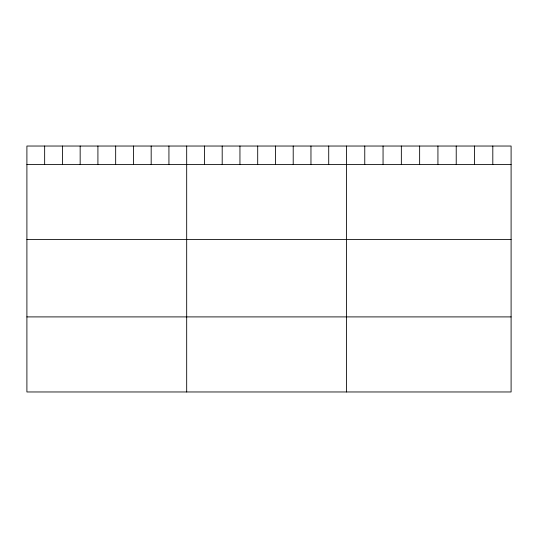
<?xml version="1.0" encoding="UTF-8"?>
<svg xmlns="http://www.w3.org/2000/svg" width="538" height="538" viewBox="0 0 538 538"><rect width="100%" height="100%" fill="white"/><g stroke="black" fill="none" stroke-linecap="round" stroke-linejoin="round"><path stroke-width="0.81" d="M511.1 164.507L511.1 391.967L26.9 391.967L26.9 146.033L511.1 146.033L511.1 164.507L26.9 164.507M26.9 239.565L511.1 239.565M26.9 316.902L511.1 316.902M492.808 146.033L492.808 164.507M474.516 146.033L474.516 164.507M456.224 146.033L456.224 164.507M437.932 146.033L437.932 164.507M419.64 146.033L419.64 164.507M401.348 146.033L401.348 164.507M383.056 146.033L383.056 164.507M364.764 146.033L364.764 164.507M346.472 146.033L346.472 391.967M328.718 146.033L328.718 164.507M310.964 146.033L310.964 164.507M293.21 146.033L293.21 164.507M275.456 146.033L275.456 164.507M257.702 146.033L257.702 164.507M239.948 146.033L239.948 164.507M222.194 146.033L222.194 164.507M204.44 146.033L204.44 164.507M186.686 146.033L186.686 391.967M168.932 146.033L168.932 164.507M151.178 146.033L151.178 164.507M133.424 146.033L133.424 164.507M115.67 146.033L115.67 164.507M97.916 146.033L97.916 164.507M80.162 146.033L80.162 164.507M62.408 146.033L62.408 164.507M44.654 146.033L44.654 164.507"/></g></svg>
